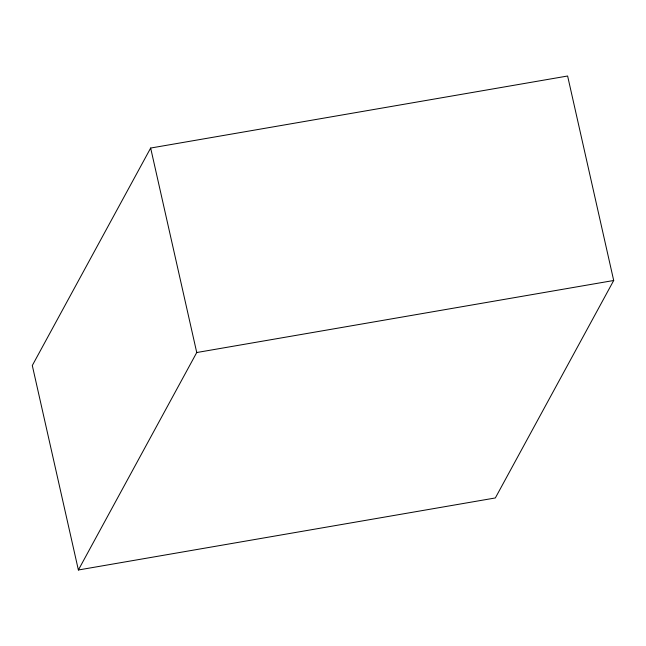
<?xml version="1.0" encoding="UTF-8"?>
<svg xmlns="http://www.w3.org/2000/svg" width="646" height="646" viewBox="0 0 646 646"><rect width="100%" height="100%" fill="white"/><g stroke="black" fill="none" stroke-linecap="round" stroke-linejoin="round"><path stroke-width="0.97" d="M150.655 148.047L32.3 365.507L78.384 569.99L495.345 497.953L613.7 280.493L567.616 76.01L150.655 148.047L196.739 352.53L78.384 569.99M196.739 352.53L613.7 280.493"/></g></svg>
